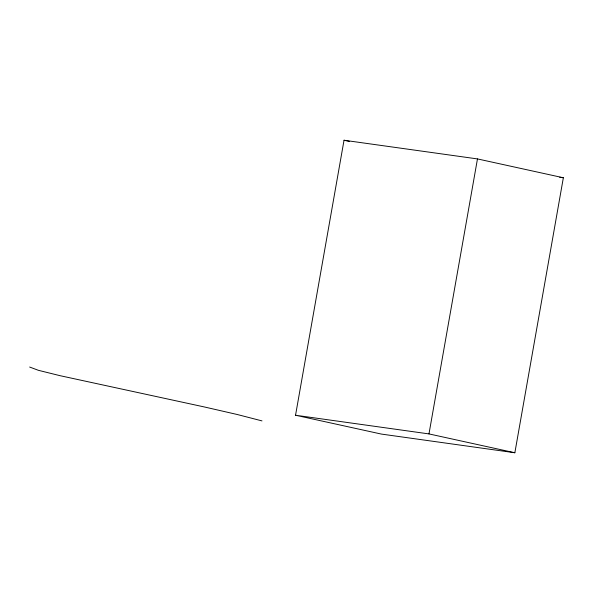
<?xml version="1.0" encoding="UTF-8"?>
<svg xmlns="http://www.w3.org/2000/svg" width="593" height="593" viewBox="0 0 593 593"><rect width="100%" height="100%" fill="white"/><g stroke="black" fill="none" stroke-linecap="round" stroke-linejoin="round"><path stroke-width="0.89" d="M295.544 415.241L344.029 140.244L477.469 158.917L563.35 177.759L514.857 452.755L381.425 434.083L295.544 415.241L428.976 433.913L514.857 452.755M428.976 433.913L477.469 158.917M559.696 177.248L563.35 177.759M344.029 140.244L349.455 141.438M261.987 420.897L237.348 414.529L204.4 406.968L60.004 375.673L38.404 370.314L29.65 367.037"/></g></svg>
